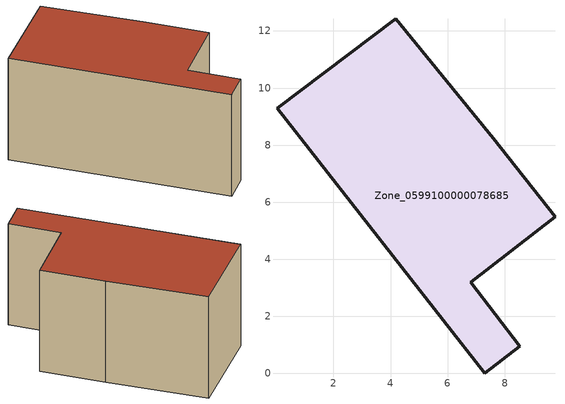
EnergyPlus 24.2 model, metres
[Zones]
Zone_0599100000078685
 floor ground (C_G): 6.81,3.19 8.53,0.96 7.3,0 0.02,9.29 4.19,12.44 7.59,8.24 9.76,5.49 z0
 wall outside (C_F): 0.02,9.29 7.3,0 8.53,0.96 6.81,3.19 9.76,5.49 7.59,8.24 4.19,12.44 0.02,9.29 z0:6.03
 roof outside (C_R): 7.59,8.24 4.19,12.44 0.02,9.29 7.3,0 8.53,0.96 6.81,3.19 9.76,5.49 z6.03
[BUILDING]
Pand.0599100000078685: North Axis=0; Terrain=City; Loads Convergence Tolerance Value=0.04; Temperature Convergence Tolerance Value=0.4; Solar Distribution=FullExterior; Maximum Number of Warmup Days=25; Minimum Number of Warmup Days=1
[Site:Location]
Rotterdam.The.Hague.AP_ZH_NLD Design_Conditions: Latitude=51.96; Longitude=4.45; Time Zone=1; Elevation=-4.5
[SITE:GROUNDTEMPERATURE:BUILDINGSURFACE]
18, 18, 18, 18, 18, 18, 18, 18, 18, 18, 18, 18
[MATERIAL] Thermal Absorptance=0.9; Solar Absorptance=0.7; Visible Absorptance=0.7
Name | Roughness | Thickness | Conductivity | Density | Specific Heat
G.TI.1975-1991 | MediumSmooth | 0.15 | 0.288461 | 540 | 1210
F.TI.1975-1991 | Rough | 0.3 | 0.230769 | 1920 | 840
R.TI.1975-1991 | MediumRough | 0.2 | 0.153846 | 1500 | 1000
[CONSTRUCTION]
C_G: G.TI.1975-1991
C_F: F.TI.1975-1991
C_R: R.TI.1975-1991
[ZONE]
Zone_0599100000078685: Type=1; Multiplier=1; Ceiling Height=Autocalculate; Volume=Autocalculate; Floor Area=autocalculate; Part of Total Floor Area=Yes
[ZONEINFILTRATION:DESIGNFLOWRATE]
Infil_Zone_0599100000078685: Zone or ZoneList or Space or SpaceList=Zone_0599100000078685; Schedule=AlwaysOn; Design Flow Rate Calculation Method=Flow/Area; Flow Rate per Floor Area=0.003; Constant Term Coefficient=1; Temperature Term Coefficient=0; Velocity Term Coefficient=0; Velocity Squared Term Coefficient=0
[HVACTEMPLATE:ZONE:IDEALLOADSAIRSYSTEM]
Zone_0599100000078685: Maximum Heating Supply Air Temperature=50; Minimum Cooling Supply Air Temperature=13; Maximum Heating Supply Air Humidity Ratio=0.0156; Minimum Cooling Supply Air Humidity Ratio=0.0077; Heating Limit=NoLimit; Cooling Limit=NoLimit; Dehumidification Control Type=ConstantSensibleHeatRatio; Cooling Sensible Heat Ratio=0.7; Dehumidification Setpoint=60; Humidification Control Type=None; Humidification Setpoint=30; Outdoor Air Method=None; Outdoor Air Flow Rate per Person=0.00944; Outdoor Air Flow Rate per Zone Floor Area=0; Outdoor Air Flow Rate per Zone=0; Demand Controlled Ventilation Type=None; Outdoor Air Economizer Type=NoEconomizer; Heat Recovery Type=None; Sensible Heat Recovery Effectiveness=0.7; Latent Heat Recovery Effectiveness=0.65
[ZONECONTROL:THERMOSTAT]
ThermostatControl_Zone_0599100000078685: Zone or ZoneList=Zone_0599100000078685; Control Type Schedule=DualSetpointControlType; Control 1=Thermostat_Zone_0599100000078685; Temperature Difference Between Cutout And Setpoint=0
[THERMOSTATSETPOINT:DUALSETPOINT]
Thermostat_Zone_0599100000078685: Heating Setpoint Temperature Schedule=HeatingSetpoint_Zone_0599100000078685; Cooling Setpoint Temperature Schedule=CoolingSetpoint_Zone_0599100000078685
[SCHEDULE:COMPACT]
HeatingSetpoint_Zone_0599100000078685: Through: 12/31, For: AllDays, Until: 24:00, 21
CoolingSetpoint_Zone_0599100000078685: Through: 12/31, For: AllDays, Until: 24:00, 24
DualSetpointControlType: Through: 12/31, For: AllDays, Until: 24:00, 4
AlwaysOn: Through: 12/31, For: AllDays, Until: 24:00, 1
